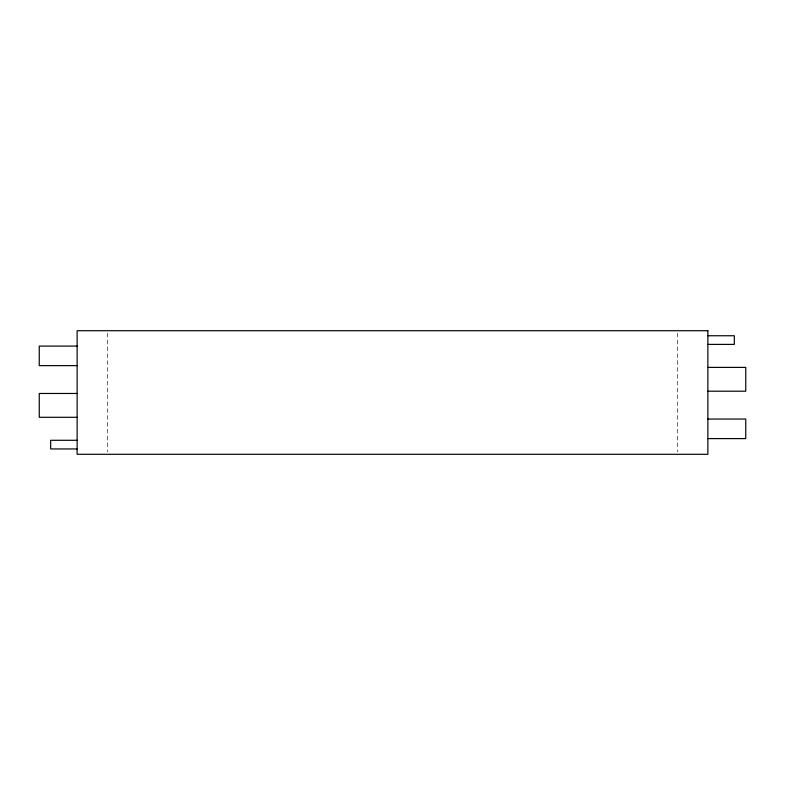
<?xml version="1.0" encoding="UTF-8"?>
<svg xmlns="http://www.w3.org/2000/svg" width="785" height="785" viewBox="0 0 785 785"><rect width="100%" height="100%" fill="white"/><g stroke="black" fill="none" stroke-linecap="round" stroke-linejoin="round"><path stroke-width="0.59" stroke-dasharray="3.92 2.94" d="M677.524 333.164L677.524 451.836M107.476 333.164L107.476 451.836"/><path stroke-width="1.18" d="M707.874 335.745L734.338 335.745L734.338 344.389L707.874 344.389M77.126 346.077L39.25 346.077L39.25 365.633L77.126 365.633M707.874 367.39L745.75 367.39L745.75 391.205L707.874 391.205M77.126 393.471L39.25 393.471L39.25 417.296L77.126 417.296M707.874 419.043L745.75 419.043L745.75 438.599L707.874 438.599M77.126 440.287L50.662 440.287L50.662 448.941L77.126 448.941M707.874 330.711L77.126 330.711L77.126 454.289L707.874 454.289L707.874 330.711"/></g></svg>
